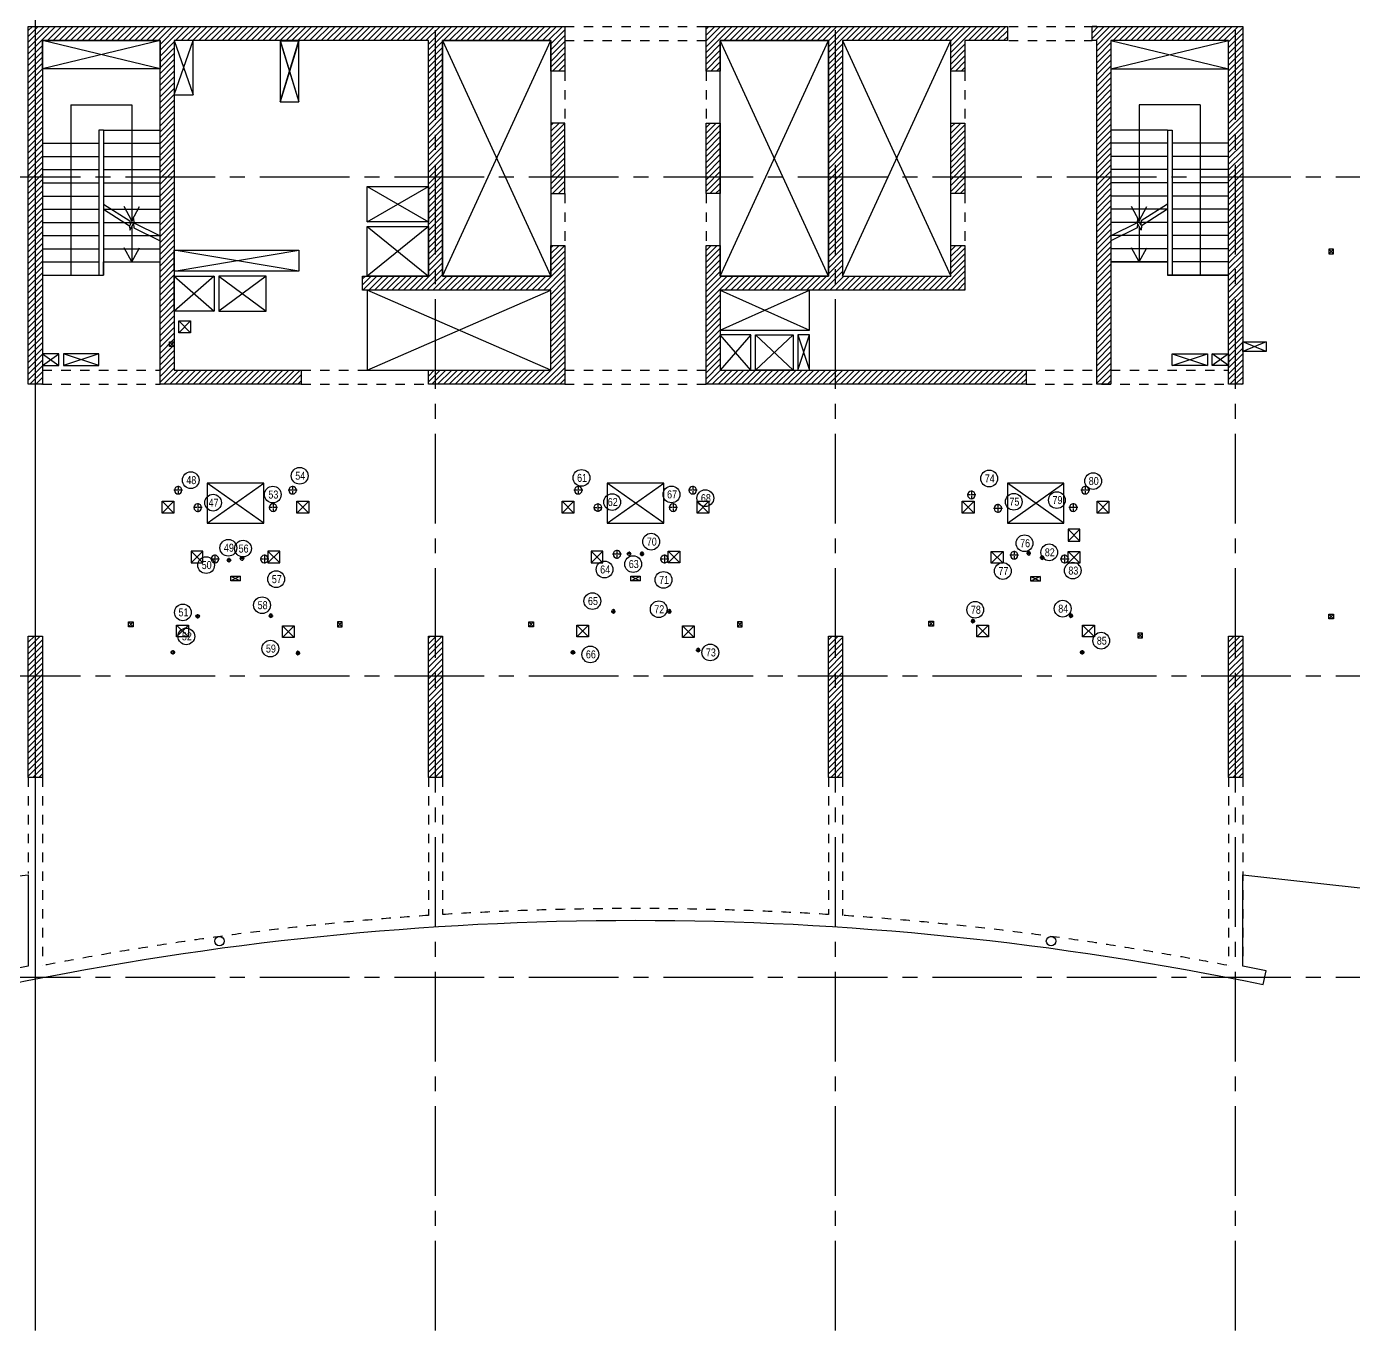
# Model space of a CAD drawing. Extents: x -8831 to 95229, y -7500 to 65888.
# Drawn here: x 17212 to 45403, y -7500 to 20200 of the extents above; entities that cross this region are included whole.
import ezdxf

# ---------------------------------------------------------------- set-up
doc = ezdxf.new("R2010")
doc.units = 0
doc.header["$LTSCALE"] = 100
doc.header["$MEASUREMENT"] = 0
for name, pattern in [('CENTER2', [1.125, 0.75, -0.125, 0.125, -0.125]), ('Gif-Beam', [4, 2, -2]), ('Gif-Grid', [28.575, 19.05, -3.175, 3.175, -3.175])]:
    doc.linetypes.add(name, pattern=pattern)
for name, color, linetype in [('Gif-Beam', 3, 'Gif-Beam'), ('Gif-Col_Above', 2, 'Continuous'), ('Gif-Grid', 1, 'Gif-Grid'), ('Gif-Hatch_Col', 8, 'Continuous'), ('Gif-Openings', 4, 'Continuous'), ('Gif-Shear wall', 2, 'Continuous'), ('Gif-Slab edge', 7, 'Continuous'), ('Gif-Stair', 1, 'Continuous'), ('mep200507', 4, 'Continuous'), ('NEW OP', 6, 'Continuous'), ('NS Blue Clashing', 5, 'Continuous'), ('NS Blue NB', 5, 'Continuous'), ('NS Green NB', 3, 'Continuous'), ('NS Green Not Clashing', 3, 'Continuous')]:
    doc.layers.add(name, color=color, linetype=linetype)
doc.styles.add('A&T', font='simplex.shx', dxfattribs={"width": 0.8})
pattern_1 = [(45, (-215332.41, -7e-12), (-61.871843, 61.871843), [])]

# ---------------------------------------------------------------- blocks, each defined once
blk = doc.blocks.new('75dia sleeve')
at = {"color": 8, "linetype": 'CENTER2', "ltscale": 0.75}
for p, q in [((47.5, 0), (-47.5, 0)), ((0, 47.5), (0, -47.5))]:
    blk.add_line(p, q, dxfattribs=at)
blk.add_circle((0, 0), 37.5)
blk = doc.blocks.new('110dia sleeve')
at = {"color": 8, "linetype": 'CENTER2'}
for p, q in [((0, 95), (0, -95)), ((-95, 0), (95, 0))]:
    blk.add_line(p, q, dxfattribs=at)
blk.add_circle((0, 0), 80)

msp = doc.modelspace()

# ---------------------------------------------------------------- hatches: boundary and pattern name
at = {"layer": 'Gif-Hatch_Col'}
h = msp.add_hatch(dxfattribs=at)
h.set_pattern_fill('ANSI31', color=256, scale=700, style=0)
h.set_pattern_definition(pattern_1)
h.paths.add_polyline_path([(17250, 20200), (20450, 20200), (28650, 20200), (28650, 19250), (28350, 19250), (28350, 19900), (26050, 19900), (26050, 14900.3), (28350, 14900.3), (28350, 15550.3), (28650, 15550.3), (28650, 12600), (25750, 12600), (25750, 12900), (28350, 12900), (28350, 14600.3), (24350, 14600.3), (24350, 14900.3), (25750, 14900.3), (25750, 19900), (20350, 19900), (20350, 12900), (23050, 12900), (23050, 12600), (20450, 12600), (20450, 12600), (20050, 12600), (20050, 19900), (20050, 19900), (17550, 19900), (17550, 19300), (17550, 19300), (17550, 12600), (17250, 12600)])
h = msp.add_hatch(dxfattribs=at)
h.set_pattern_fill('ANSI31', color=256, scale=700, style=0)
h.paths.add_polyline_path([(38050, 19900), (37150, 19900), (37150, 19250), (36850, 19250), (36850, 19900), (34550, 19900), (34550, 14900.3), (36850, 14900.3), (36850, 15550.3), (37150, 15550.3), (37150, 14600.3), (31950, 14600.3), (31950, 12900), (38450, 12900), (38450, 12600), (31650, 12600), (31650, 15550.3), (31950, 15550.3), (31950, 14900.3), (34250, 14900.3), (34250, 19900), (31950, 19900), (31950, 19250), (31650, 19250), (31650, 20200), (38050, 20200)])
h = msp.add_hatch(dxfattribs=at)
h.set_pattern_fill('ANSI31', color=256, scale=700, style=0)
h.set_pattern_definition(pattern_1)
h.paths.add_polyline_path([(43050, 20200), (39850, 20200), (39850, 19900), (39950, 19900), (39950, 12600), (40250, 12600), (40250, 19900), (42750, 19900), (42750, 12600), (43050, 12600)])
h = msp.add_hatch(dxfattribs=at)
h.set_pattern_fill('ANSI31', color=256, scale=700, style=0)
h.set_pattern_definition(pattern_1)
h.paths.add_polyline_path([(28650, 18150), (28350, 18150), (28350, 16650.3), (28650, 16650.3)])
h = msp.add_hatch(dxfattribs=at)
h.set_pattern_fill('ANSI31', color=256, scale=700, style=0)
h.set_pattern_definition(pattern_1)
h.paths.add_polyline_path([(31950, 18150), (31650, 18150), (31650, 16650.3), (31950, 16650.3)])
h = msp.add_hatch(dxfattribs=at)
h.set_pattern_fill('ANSI31', color=256, scale=700, style=0)
h.set_pattern_definition(pattern_1)
h.paths.add_polyline_path([(37150, 16650.3), (36850, 16650.3), (36850, 18150), (37150, 18150)])
h = msp.add_hatch(dxfattribs=at)
h.set_pattern_fill('ANSI31', color=256, scale=700, style=0)
h.set_pattern_definition(pattern_1)
h.paths.add_polyline_path([(17550, 4250), (17250, 4250), (17250, 7250), (17550, 7250)])
h = msp.add_hatch(dxfattribs=at)
h.set_pattern_fill('ANSI31', color=256, scale=700, style=0)
h.set_pattern_definition(pattern_1)
h.paths.add_polyline_path([(26050, 4250), (25750, 4250), (25750, 7250), (26050, 7250)])
h = msp.add_hatch(dxfattribs=at)
h.set_pattern_fill('ANSI31', color=256, scale=700, style=0)
h.set_pattern_definition(pattern_1)
h.paths.add_polyline_path([(34550, 4250), (34250, 4250), (34250, 7250), (34550, 7250)])
h = msp.add_hatch(dxfattribs=at)
h.set_pattern_fill('ANSI31', color=256, scale=700, style=0)
h.set_pattern_definition(pattern_1)
h.paths.add_polyline_path([(43050, 4250), (42750, 4250), (42750, 7250), (43050, 7250)])

# ---------------------------------------------------------------- linework, layer by layer
at = {"layer": 'Gif-Beam'}
for p, q in [((26700, 21750), (26700, 20200)), ((28650, 20200), (31650, 20200)), ((38082.2, 20200), (39850, 20200)), ((28650, 19900), (31650, 19900)), ((38082.2, 19900), (39850, 19900)), ((28650, 19250), (28650, 18150)), ((28650, 19250), (28650, 18150)), ((31650, 19250), (31650, 18150)), ((31650, 19250), (31650, 18150)), ((37150, 19250), (37150, 18150)), ((37150, 19250), (37150, 18150)), ((28650, 16650.3), (28650, 15550.3)), ((28650, 16650.3), (28650, 15550.3)), ((31650, 16650.3), (31650, 15550.3)), ((31650, 16650.3), (31650, 15550.3)), ((37150, 16650.3), (37150, 15550.3)), ((37150, 16650.3), (37150, 15550.3)), ((17550, 12900), (20050, 12900)), ((23050, 12900), (25750, 12900)), ((28650, 12900), (31650, 12900)), ((38450, 12900), (39950, 12900)), ((40250, 12900), (42750, 12900)), ((17550, 12600), (20050, 12600)), ((23050, 12600), (25750, 12600)), ((28650, 12600), (31650, 12600)), ((38450, 12600), (42750, 12600)), ((17250, 4250.6), (17250, 2209.8)), ((17550, 4250.6), (17550, 250.2)), ((42750, 4250.6), (42750, 250.2)), ((43050, 4250.6), (43050, 250.2))]:
    msp.add_line(p, q, dxfattribs=at)
for points in [[(25750, 4250.6), (25750, 1316.5)], [(26050, 4250.6), (26050, 1335.9)], [(34250, 4250.6), (34250, 1335.9)], [(34550, 4250.6), (34550, 1316.5)]]:
    msp.add_lwpolyline(points, dxfattribs=at)
for start, end in [(86.440802, 93.559198), (93.82, 100.964792), (79.035208, 86.18)]:
    msp.add_arc((30150, -64580.8), 66044.1, start, end, dxfattribs=at)
at = {"layer": 'Gif-Col_Above'}
for points in [[(17550, 4250), (17250, 4250), (17250, 7250), (17550, 7250)], [(26050, 4250), (25750, 4250), (25750, 7250), (26050, 7250)], [(34550, 4250), (34250, 4250), (34250, 7250), (34550, 7250)], [(43050, 4250), (42750, 4250), (42750, 7250), (43050, 7250)]]:
    msp.add_lwpolyline(points, close=True, dxfattribs=at)
at = {"layer": 'Gif-Grid', "linetype": 'ByBlock'}
msp.add_line((17400, -7500), (17400, 64888.4), dxfattribs=at)
at = {"layer": 'Gif-Grid'}
for p, q in [((25900, -7500), (25900, 64888.4)), ((34400, -7500), (34400, 64888.4)), ((42900, -7500), (42900, 64888.4)), ((64078.8, 17000), (-7831.5, 17000)), ((64078.8, 6400), (-7831.5, 6400)), ((64078.8, 0), (-7831.5, 0))]:
    msp.add_line(p, q, dxfattribs=at)
at = {"layer": 'Gif-Openings'}
for p, q in [((20050, 19900), (17550, 19300)), ((20050, 19300), (17550, 19900)), ((20350, 18750), (20750, 19900)), ((20350, 19900), (20750, 18750)), ((22600, 18600), (23000, 19900)), ((22600, 19900), (23000, 18600)), ((26050, 19900), (28350, 14900.3)), ((26050, 14900.3), (28350, 19900)), ((34250, 14900.3), (31950, 19900)), ((31950, 14900.3), (34250, 19900)), ((34550, 14900.3), (36850, 19900)), ((34550, 19900), (36850, 14900.3)), ((40250, 19900), (42750, 19300)), ((40250, 19300), (42750, 19900)), ((24450, 16800), (25750, 16050)), ((24450, 16050), (25750, 16800)), ((24450, 15950), (25750, 14900.3)), ((25750, 15950), (24450, 14900.3)), ((20350, 15000), (23000, 15450)), ((23000, 15000), (20350, 15450)), ((20350, 14900), (21200, 14150)), ((21200, 14900), (20350, 14150)), ((22300, 14900), (21300, 14150)), ((21300, 14900), (22300, 14150)), ((24450, 12900), (28350, 14600.3)), ((28350, 12900), (24450, 14600.3)), ((31950, 13750.3), (33850, 14600.3)), ((31950, 14600.3), (33850, 13750.3)), ((32600, 12900), (31950, 13650.3)), ((32600, 13650.3), (31950, 12900)), ((32700, 12900), (33500, 13650.3)), ((32700, 13650.3), (33500, 12900)), ((33600, 13650.3), (33850, 12900)), ((33600, 12900), (33850, 13650.3)), ((43550, 13300), (43050, 13500)), ((43550, 13500), (43050, 13300)), ((17550, 13250), (17900, 13000)), ((17550, 13000), (17900, 13250)), ((18750, 13250), (18000, 13000)), ((18750, 13000), (18000, 13250)), ((41550, 13250), (42300, 13000)), ((41550, 13000), (42300, 13250)), ((42750, 13250), (42400, 13000)), ((42750, 13000), (42400, 13250)), ((22250, 9650), (21050, 10500)), ((21050, 9650), (22250, 10500)), ((22250, 9650), (21050, 10500)), ((30750, 9650), (29550, 10500)), ((29550, 9650), (30750, 10500)), ((30750, 9650), (29550, 10500)), ((39250, 9650), (38050, 10500)), ((38050, 9650), (39250, 10500)), ((39250, 9650), (38050, 10500))]:
    msp.add_line(p, q, dxfattribs=at)
at = {"layer": 'Gif-Shear wall'}
for p, q in [((39950, 20200), (39850, 20200)), ((42750, 19900), (40250, 19900)), ((42750, 19900), (40250, 19900)), ((31950, 16650.3), (31650, 16650.3))]:
    msp.add_line(p, q, dxfattribs=at)
for points in [[(17250, 20200), (20450, 20200), (28650, 20200), (28650, 19250), (28350, 19250), (28350, 19900), (26050, 19900), (26050, 14900.3), (28350, 14900.3), (28350, 15550.3), (28650, 15550.3), (28650, 12600), (25750, 12600), (25750, 12900), (28350, 12900), (28350, 14600.3), (24350, 14600.3), (24350, 14900.3), (25750, 14900.3), (25750, 19900), (20350, 19900), (20350, 12900), (23050, 12900), (23050, 12600), (20450, 12600), (20450, 12600), (20050, 12600), (20050, 19900), (20050, 19900), (17550, 19900), (17550, 19300), (17550, 19300), (17550, 12600), (17250, 12600)], [(37150, 16650.3), (36850, 16650.3), (36850, 18150), (37150, 18150)]]:
    msp.add_lwpolyline(points, close=True, dxfattribs=at)
for points in [[(38050, 19900), (37150, 19900), (37150, 19250), (36850, 19250), (36850, 19900), (34550, 19900), (34550, 14900.3), (36850, 14900.3), (36850, 15550.3), (37150, 15550.3), (37150, 14600.3), (31950, 14600.3), (31950, 12900), (38450, 12900), (38450, 12600), (31650, 12600), (31650, 15550.3), (31950, 15550.3), (31950, 14900.3), (34250, 14900.3), (34250, 19900), (31950, 19900), (31950, 19250), (31650, 19250), (31650, 20200), (38050, 20200), (38050, 19900)], [(40250, 19900), (40250, 12600), (39950, 12600), (39950, 19900), (39850, 19900), (39850, 20200), (43050, 20200), (43050, 12600), (42750, 12600), (42750, 19900)], [(28350, 18150), (28350, 16650.3), (28650, 16650.3), (28650, 18150), (28350, 18150)], [(31950, 18150), (31950, 16650.3), (31650, 16650.3), (31650, 18150), (31950, 18150)]]:
    msp.add_lwpolyline(points, dxfattribs=at)
at = {"layer": 'Gif-Slab edge'}
for points in [[(20050, 19300), (17550, 19300), (17550, 19900), (20050, 19900)], [(20350, 18750), (20750, 18750), (20750, 19900), (20350, 19900)], [(22600, 18600), (23000, 18600), (23000, 19900), (22600, 19900)], [(26050, 19900), (28350, 19900), (28350, 14900.3), (26050, 14900.3)], [(31950, 19900), (34250, 19900), (34250, 14900.3), (31950, 14900.3)], [(34550, 14900.3), (36850, 14900.3), (36850, 19900), (34550, 19900)], [(40250, 19300), (42750, 19300), (42750, 19900), (40250, 19900)], [(25750, 16050), (24450, 16050), (24450, 16800), (25750, 16800)], [(25750, 14900.3), (24450, 14900.3), (24450, 15950), (25750, 15950)], [(23000, 15000), (20350, 15000), (20350, 15450), (23000, 15450)], [(21200, 14150), (20350, 14150), (20350, 14900), (21200, 14900)], [(21300, 14150), (22300, 14150), (22300, 14900), (21300, 14900)], [(24450, 12900), (28350, 12900), (28350, 14600.3), (24450, 14600.3)], [(31950, 13750.3), (33850, 13750.3), (33850, 14600.3), (31950, 14600.3)], [(32600, 13650.3), (31950, 13650.3), (31950, 12900), (32600, 12900)], [(32700, 13650.3), (33500, 13650.3), (33500, 12900), (32700, 12900)], [(33850, 13650.3), (33600, 13650.3), (33600, 12900), (33850, 12900)], [(43050, 13500), (43550, 13500), (43550, 13300), (43050, 13300)], [(17900, 13250), (17550, 13250), (17550, 13000), (17900, 13000)], [(18750, 13250), (18000, 13250), (18000, 13000), (18750, 13000)], [(41550, 13250), (42300, 13250), (42300, 13000), (41550, 13000)], [(42400, 13250), (42750, 13250), (42750, 13000), (42400, 13000)], [(22250, 10500), (21050, 10500), (21050, 9650), (22250, 9650)], [(30750, 10500), (29550, 10500), (29550, 9650), (30750, 9650)], [(39250, 10500), (38050, 10500), (38050, 9650), (39250, 9650)]]:
    msp.add_lwpolyline(points, close=True, dxfattribs=at)
for points in [[(17550, 14920), (18850, 14920), (18850, 15200), (20050, 15200)], [(40250, 15200), (41450, 15200), (41450, 14920), (42750, 14920)], [(8880, 1250.9), (17250, 2176), (17250, 239.4), (16753.8, 141.4)]]:
    msp.add_lwpolyline(points, dxfattribs=at)
msp.add_lwpolyline([(16811.9, -152.9, -0.1024259), (43488.1, -152.9), (43546.2, 141.4), (43050, 239.4), (43050, 2176), (51420, 1250.9)], format="xyb", dxfattribs=at)
at = {"layer": 'Gif-Stair'}
for p, q in [((18150, 18535.7), (19450, 18535.7)), ((18150, 18535.7), (18150, 14920)), ((19450, 18535.7), (19450, 16075)), ((40850, 18535.7), (40850, 16075)), ((42150, 18535.7), (40850, 18535.7)), ((42150, 18535.7), (42150, 14920)), ((18750, 18000), (18750, 14920)), ((18850, 18000), (18750, 18000)), ((18850, 18000), (18850, 14920)), ((18850, 18000), (20050, 18000)), ((41450, 18000), (40250, 18000)), ((41450, 18000), (41450, 14920)), ((41450, 18000), (41550, 18000)), ((41550, 18000), (41550, 14920)), ((17550, 17720), (18750, 17720)), ((18850, 17720), (20050, 17720)), ((41450, 17720), (40250, 17720)), ((42750, 17720), (41550, 17720)), ((17550, 17440), (18750, 17440)), ((18850, 17440), (20050, 17440)), ((41450, 17440), (40250, 17440)), ((42750, 17440), (41550, 17440)), ((17550, 17160), (18750, 17160)), ((18850, 17160), (20050, 17160)), ((41450, 17160), (40250, 17160)), ((42750, 17160), (41550, 17160)), ((17550, 16880), (18750, 16880)), ((18850, 16880), (20050, 16880)), ((41450, 16880), (40250, 16880)), ((42750, 16880), (41550, 16880)), ((17550, 16600), (18750, 16600)), ((18850, 16600), (20050, 16600)), ((19450, 16075), (19288.7, 16375)), ((19450, 16075), (19611.3, 16375)), ((41450, 16600), (40250, 16600)), ((40850, 16075), (40688.7, 16375)), ((40850, 16075), (41011.3, 16375)), ((42750, 16600), (41550, 16600)), ((17550, 16320), (18750, 16320)), ((18850, 16320), (20050, 16320)), ((41450, 16320), (40250, 16320)), ((42750, 16320), (41550, 16320)), ((17550, 16040), (18750, 16040)), ((18850, 16040), (20050, 16040)), ((19449.8, 15955.5), (19450, 15200)), ((41450, 16040), (40250, 16040)), ((40850.2, 15955.5), (40850, 15200)), ((42750, 16040), (41550, 16040)), ((17550, 15760), (18750, 15760)), ((18850, 15760), (20050, 15760)), ((41450, 15760), (40250, 15760)), ((42750, 15760), (41550, 15760)), ((17550, 15480), (18750, 15480)), ((18850, 15480), (20050, 15480)), ((19450, 15200), (19288.7, 15500)), ((19450, 15200), (19611.3, 15500)), ((41450, 15480), (40250, 15480)), ((40850, 15200), (40688.7, 15500)), ((40850, 15200), (41011.3, 15500)), ((42750, 15480), (41550, 15480)), ((17550, 15200), (18750, 15200)), ((18850, 15200), (20050, 15200)), ((41450, 15200), (40250, 15200)), ((42750, 15200), (41550, 15200)), ((17550, 14920), (18750, 14920)), ((18750, 14920), (18850, 14920)), ((41550, 14920), (41450, 14920)), ((42750, 14920), (41550, 14920))]:
    msp.add_line(p, q, dxfattribs=at)
for points in [[(18850, 16428.7), (19405.3, 16076), (19414.2, 15982.1), (19485.8, 16125.2), (19494.7, 16031.3), (20050, 15753.7)], [(41450, 16428.7), (40894.7, 16076), (40885.8, 15982.1), (40814.2, 16125.2), (40805.3, 16031.3), (40250, 15753.7)], [(18850, 16320), (19400.9, 15969.5), (19409.9, 15875.6), (19481.4, 16018.7), (19490.4, 15924.8), (20050, 15645)], [(41450, 16320), (40899.1, 15969.5), (40890.1, 15875.6), (40818.6, 16018.7), (40809.6, 15924.8), (40250, 15645)]]:
    msp.add_lwpolyline(points, dxfattribs=at)
at = {"layer": 'mep200507'}
for p, q in [((20350, 18750), (20750, 19900)), ((20350, 19900), (20750, 18750)), ((22600, 19892.3), (23000, 18600)), ((23000, 19892.3), (22600, 18600)), ((20445.2, 13946.1), (20695.2, 13696.1)), ((20695.2, 13946.1), (20445.2, 13696.1)), ((20350, 13500), (20250, 13400)), ((20250, 13500), (20350, 13400)), ((20342.8, 10114.9), (20092.8, 9864.9)), ((20092.8, 10114.9), (20342.8, 9864.9)), ((22957.2, 10114.9), (23207.2, 9864.9)), ((23207.2, 10114.9), (22957.2, 9864.9)), ((28842.8, 10114.9), (28592.8, 9864.9)), ((28592.8, 10114.9), (28842.8, 9864.9)), ((31457.2, 10114.9), (31707.2, 9864.9)), ((31707.2, 10114.9), (31457.2, 9864.9)), ((37342.8, 10114.9), (37092.8, 9864.9)), ((37092.8, 10114.9), (37342.8, 9864.9)), ((40207.2, 10114.9), (39957.2, 9864.9)), ((39957.2, 10114.9), (40207.2, 9864.9)), ((20958, 9054, 0), (20708, 8804, 0)), ((20708, 9054, 0), (20958, 8804, 0)), ((22592, 9054, 0), (22342, 8804, 0)), ((22342, 9054, 0), (22592, 8804, 0)), ((29207.9, 9054, 0), (29457.9, 8804, 0)), ((29457.9, 9054, 0), (29207.9, 8804, 0)), ((30841.9, 9054, 0), (31091.9, 8804, 0)), ((31091.9, 9054, 0), (30841.9, 8804, 0)), ((37708, 9050.3), (37958, 8800.3)), ((37958, 9050.3), (37708, 8800.3)), ((39592, 9050.3), (39342, 8800.3)), ((39342, 9050.3), (39592, 8800.3)), ((21750, 8522.1, 0), (21550, 8422.1, 0)), ((21550, 8522.1, 0), (21750, 8422.1, 0)), ((30049.9, 8422.1, 0), (30249.9, 8522.1, 0)), ((30049.9, 8522.1, 0), (30249.9, 8422.1, 0)), ((38550, 8518.4, 0), (38750, 8418.4, 0)), ((38750, 8518.4, 0), (38550, 8418.4, 0)), ((20651.5, 7486.2, 0), (20401.5, 7236.2, 0)), ((20401.5, 7486.2, 0), (20651.5, 7236.2, 0)), ((22648.1, 7472.3, 0), (22898.1, 7222.3, 0)), ((22898.1, 7472.3, 0), (22648.1, 7222.3, 0)), ((29151.5, 7486.2, 0), (28901.5, 7236.2, 0)), ((28901.5, 7486.2, 0), (29151.5, 7236.2, 0)), ((31148.1, 7472.3, 0), (31398.1, 7222.3, 0)), ((31398.1, 7472.3, 0), (31148.1, 7222.3, 0)), ((37651.5, 7486.2, 0), (37401.5, 7236.2, 0)), ((37401.5, 7486.2, 0), (37651.5, 7236.2, 0)), ((39898.5, 7486.2, 0), (39648.5, 7236.2, 0)), ((39648.5, 7486.2, 0), (39898.5, 7236.2, 0))]:
    msp.add_line(p, q, dxfattribs=at)
for points in [[(20350, 18750), (20750, 18750), (20750, 19900), (20350, 19900)], [(22600, 18600), (23000, 18600), (23000, 19892.3), (22600, 19892.3)], [(20445.2, 13946.1), (20695.2, 13946.1), (20695.2, 13696.1), (20445.2, 13696.1)], [(20250, 13500), (20350, 13500), (20350, 13400), (20250, 13400)], [(20092.8, 10114.9), (20342.8, 10114.9), (20342.8, 9864.9), (20092.8, 9864.9)], [(22957.2, 10114.9), (23207.2, 10114.9), (23207.2, 9864.9), (22957.2, 9864.9)], [(28592.8, 10114.9), (28842.8, 10114.9), (28842.8, 9864.9), (28592.8, 9864.9)], [(31457.2, 10114.9), (31707.2, 10114.9), (31707.2, 9864.9), (31457.2, 9864.9)], [(37092.8, 10114.9), (37342.8, 10114.9), (37342.8, 9864.9), (37092.8, 9864.9)], [(39957.2, 10114.9), (40207.2, 10114.9), (40207.2, 9864.9), (39957.2, 9864.9)], [(37708, 9050.3), (37958, 9050.3), (37958, 8800.3), (37708, 8800.3)], [(39342, 9050.3), (39592, 9050.3), (39592, 8800.3), (39342, 8800.3)]]:
    msp.add_lwpolyline(points, close=True, dxfattribs=at)
at = {"layer": 'mep200507', "elevation": 0}
for points in [[(20708, 8804), (20958, 8804), (20958, 9054), (20708, 9054)], [(22342, 8804), (22592, 8804), (22592, 9054), (22342, 9054)], [(29207.9, 8804), (29457.9, 8804), (29457.9, 9054), (29207.9, 9054)], [(30841.9, 9054), (31091.9, 9054), (31091.9, 8804), (30841.9, 8804)], [(21550, 8522.1), (21750, 8522.1), (21750, 8422.1), (21550, 8422.1)], [(30049.9, 8522.1), (30249.9, 8522.1), (30249.9, 8422.1), (30049.9, 8422.1)], [(38550, 8518.4), (38750, 8518.4), (38750, 8418.4), (38550, 8418.4)], [(20401.5, 7486.2), (20651.5, 7486.2), (20651.5, 7236.2), (20401.5, 7236.2)], [(22648.1, 7472.3), (22898.1, 7472.3), (22898.1, 7222.3), (22648.1, 7222.3)], [(28901.5, 7486.2), (29151.5, 7486.2), (29151.5, 7236.2), (28901.5, 7236.2)], [(31148.1, 7472.3), (31398.1, 7472.3), (31398.1, 7222.3), (31148.1, 7222.3)], [(37401.5, 7486.2), (37651.5, 7486.2), (37651.5, 7236.2), (37401.5, 7236.2)], [(39648.5, 7486.2), (39898.5, 7486.2), (39898.5, 7236.2), (39648.5, 7236.2)]]:
    msp.add_lwpolyline(points, close=True, dxfattribs=at)
at = {"layer": 'NEW OP', "color": 4}
for p, q in [((44981.3, 15473.9), (44881.3, 15373.9)), ((44981.3, 15373.9), (44881.3, 15473.9)), ((44981.3, 15473.9), (44881.3, 15473.9)), ((44881.3, 15473.9), (44881.3, 15373.9)), ((44881.3, 15373.9), (44981.3, 15373.9)), ((44981.3, 15373.9), (44981.3, 15473.9)), ((39589.7, 9519.8), (39339.7, 9269.8)), ((39589.7, 9269.8), (39339.7, 9519.8)), ((39589.7, 9519.8), (39339.7, 9519.8)), ((39339.7, 9519.8), (39339.7, 9269.8)), ((39589.7, 9269.8), (39589.7, 9519.8)), ((39339.7, 9269.8), (39589.7, 9269.8)), ((44981.3, 7614.5), (44881.3, 7714.5)), ((44981.3, 7714.5), (44881.3, 7614.5)), ((44881.3, 7714.5), (44981.3, 7714.5)), ((44881.3, 7614.5), (44881.3, 7714.5)), ((44981.3, 7614.5), (44881.3, 7614.5)), ((44981.3, 7714.5), (44981.3, 7614.5)), ((19480.9, 7450.6), (19380.9, 7550.6)), ((19480.9, 7550.6), (19380.9, 7450.6)), ((19380.9, 7550.6), (19480.9, 7550.6)), ((19380.9, 7450.6), (19380.9, 7550.6)), ((19480.9, 7450.6), (19380.9, 7450.6)), ((19480.9, 7550.6), (19480.9, 7450.6)), ((23819.1, 7450.6), (23919.1, 7550.6)), ((23819.1, 7550.6), (23919.1, 7450.6)), ((23919.1, 7550.6), (23819.1, 7550.6)), ((23819.1, 7550.6), (23819.1, 7450.6)), ((23819.1, 7450.6), (23919.1, 7450.6)), ((23919.1, 7450.6), (23919.1, 7550.6)), ((27980.9, 7450.6), (27880.9, 7550.6)), ((27980.9, 7550.6), (27880.9, 7450.6)), ((27880.9, 7550.6), (27980.9, 7550.6)), ((27880.9, 7450.6), (27880.9, 7550.6)), ((27980.9, 7450.6), (27880.9, 7450.6)), ((27980.9, 7550.6), (27980.9, 7450.6)), ((32319.1, 7450.6), (32419.1, 7550.6)), ((32319.1, 7550.6), (32419.1, 7450.6)), ((32419.1, 7550.6), (32319.1, 7550.6)), ((32319.1, 7550.6), (32319.1, 7450.6)), ((32319.1, 7450.6), (32419.1, 7450.6)), ((32419.1, 7450.6), (32419.1, 7550.6)), ((36481.3, 7464.5), (36381.3, 7564.5)), ((36481.3, 7564.5), (36381.3, 7464.5)), ((36381.3, 7564.5), (36481.3, 7564.5)), ((36381.3, 7464.5), (36381.3, 7564.5)), ((36481.3, 7464.5), (36381.3, 7464.5)), ((36481.3, 7564.5), (36481.3, 7464.5)), ((40819.4, 7211.7), (40919.4, 7311.7)), ((40819.4, 7311.7), (40919.4, 7211.7)), ((40919.4, 7311.7), (40819.4, 7311.7)), ((40819.4, 7311.7), (40819.4, 7211.7)), ((40819.4, 7211.7), (40919.4, 7211.7)), ((40919.4, 7211.7), (40919.4, 7311.7))]:
    msp.add_line(p, q, dxfattribs=at)
for centre in [(21310.7, 771.4), (38977.7, 771.4)]:
    msp.add_circle(centre, 100, dxfattribs=at)
at = {"layer": 'NS Blue NB'}
msp.add_circle((38186.8, 10104.7, 0), 177.8, dxfattribs=at)
at = {"layer": 'NS Green NB'}
for centre in [(20700.1, 10563.8, 0), (23014.7, 10657.1), (29002.7, 10611.3, 0), (37663.1, 10598.5, 0), (39873, 10544.5, 0), (22443.7, 10256.9, 0), (30914.4, 10259.8, 0), (21174.5, 10085.1, 0), (29653.7, 10098.5, 0), (31632.9, 10181, 0), (39102.6, 10139.9, 0), (21499.5, 9127.3, 0), (30482.9, 9257, 0), (38414.5, 9222.8, 0), (21811, 9109.2), (38940, 9029.9, 0), (21026.7, 8758.7), (29492.8, 8665.5, 0), (30100.8, 8780.7, 0), (37953.8, 8633.4, 0), (39439.3, 8642.2, 0), (22516, 8459.6, 0), (30744.9, 8445, 0), (20534.3, 7754.4, 0), (22215.1, 7907, 0), (29233.4, 7995.1, 0), (30642.8, 7820.9, 0), (37368.2, 7809.5, 0), (39225.2, 7833.6, 0), (20606.3, 7244.8, 0), (40044.2, 7153, 0), (22391.6, 6984.8, 0), (31739.1, 6903.1), (29190, 6861.9, 0)]:
    msp.add_circle(centre, 177.8, dxfattribs=at)

# ---------------------------------------------------------------- block references
at = {"layer": 'NS Blue Clashing', "xscale": -1}
msp.add_blockref('110dia sleeve', (37850.1, 9962.4, 0), dxfattribs=at)
at = {"layer": 'NS Green Not Clashing', "xscale": -1}
for name, p in [('110dia sleeve', (20433.9, 10349.8)), ('110dia sleeve', (22864.6, 10349.7)), ('110dia sleeve', (28934.6, 10349.9)), ('110dia sleeve', (31365.3, 10349.9)), ('110dia sleeve', (39706.1, 10349.9)), ('110dia sleeve', (37285.4, 10249.8)), ('110dia sleeve', (20849.7, 9979.5, 0)), ('110dia sleeve', (22449.5, 9979.9, 0)), ('110dia sleeve', (30949.3, 9979.6, 0)), ('110dia sleeve', (39449.5, 9979.9, 0)), ('110dia sleeve', (29754.6, 8988.2)), ('75dia sleeve', (30287.5, 8997.5)), ('110dia sleeve', (38195.4, 8967.8)), ('75dia sleeve', (38503, 9010.6, 0)), ('110dia sleeve', (21213.9, 8887.9)), ('110dia sleeve', (22264.6, 8887.9)), ('110dia sleeve', (30765.3, 8888)), ('75dia sleeve', (38789.9, 8917.8, 0)), ('110dia sleeve', (39266.1, 8888)), ('75dia sleeve', (22402.2, 7684.2, 0)), ('75dia sleeve', (29679.8, 7775.4)), ('75dia sleeve', (30869.9, 7775)), ('75dia sleeve', (37319.8, 7569.8, 0)), ('75dia sleeve', (39401.7, 7684.2, 0)), ('75dia sleeve', (22979.3, 6890.3)), ('75dia sleeve', (31480, 6954.5, 0))]:
    msp.add_blockref(name, p, dxfattribs=at)
at = {"layer": 'NS Green Not Clashing'}
for name, p in [('110dia sleeve', (29349.4, 9979.6)), ('75dia sleeve', (30012.5, 8997.5)), ('75dia sleeve', (21512.8, 8865.1)), ('75dia sleeve', (21789.8, 8897.4, 0)), ('75dia sleeve', (20847.2, 7671, 0)), ('75dia sleeve', (20320.3, 6904.5, 0)), ('75dia sleeve', (28820.1, 6904.5, 0)), ('75dia sleeve', (39640.5, 6904.5, 0))]:
    msp.add_blockref(name, p, dxfattribs=at)

# ---------------------------------------------------------------- texts
at = {"layer": 'NS Blue NB', "insert": (38093.3, 10190.5, 0), "char_height": 170, "attachment_point": 1, "style": 'A&T'}
msp.add_mtext('{\\fArial|b0|i0|c0|p34;75}', dxfattribs=at)
at = {"layer": 'NS Green NB', "char_height": 170, "attachment_point": 1, "style": 'A&T'}
for s, insert in [('{\\fArial|b0|i0|c0|p34;54}', (22921.3, 10742.8)), ('{\\fArial|b0|i0|c0|p34;48}', (20606.7, 10649.5, 0)), ('{\\fArial|b0|i0|c0|p34;61}', (28909.2, 10697, 0)), ('{\\fArial|b0|i0|c0|p34;74}', (37569.7, 10684.2, 0)), ('{\\fArial|b0|i0|c0|p34;80}', (39779.5, 10630.2, 0)), ('{\\fArial|b0|i0|c0|p34;47}', (21081.1, 10170.8, 0)), ('{\\fArial|b0|i0|c0|p34;53}', (22350.2, 10342.6, 0)), ('{\\fArial|b0|i0|c0|p34;62}', (29560.2, 10184.2, 0)), ('{\\fArial|b0|i0|c0|p34;67}', (30820.9, 10345.6, 0)), ('{\\fArial|b0|i0|c0|p34;68}', (31539.4, 10266.8, 0)), ('{\\fArial|b0|i0|c0|p34;79}', (39009.2, 10225.6, 0)), ('{\\fArial|b0|i0|c0|p34;70}', (30389.4, 9342.7, 0)), ('{\\fArial|b0|i0|c0|p34;76}', (38321.1, 9308.5, 0)), ('{\\fArial|b0|i0|c0|p34;49}', (21406, 9213, 0)), ('{\\fArial|b0|i0|c0|p34;56}', (21717.5, 9194.9)), ('{\\fArial|b0|i0|c0|p34;82}', (38846.5, 9115.6, 0)), ('{\\fArial|b0|i0|c0|p34;50}', (20933.2, 8844.4)), ('{\\fArial|b0|i0|c0|p34;64}', (29399.3, 8751.2, 0)), ('{\\fArial|b0|i0|c0|p34;63}', (30007.4, 8866.5, 0)), ('{\\fArial|b0|i0|c0|p34;57}', (22422.6, 8545.3, 0)), ('{\\fArial|b0|i0|c0|p34;71}', (30651.4, 8530.7, 0)), ('{\\fArial|b0|i0|c0|p34;77}', (37860.3, 8719.1, 0)), ('{\\fArial|b0|i0|c0|p34;83}', (39345.9, 8727.9, 0)), ('{\\fArial|b0|i0|c0|p34;58}', (22121.7, 7992.7, 0)), ('{\\fArial|b0|i0|c0|p34;65}', (29139.9, 8080.8, 0)), ('{\\fArial|b0|i0|c0|p34;72}', (30549.3, 7906.6, 0)), ('{\\fArial|b0|i0|c0|p34;78}', (37274.7, 7895.2, 0)), ('{\\fArial|b0|i0|c0|p34;84}', (39131.8, 7919.3, 0)), ('{\\fArial|b0|i0|c0|p34;51}', (20440.8, 7840.1, 0)), ('{\\fArial|b0|i0|c0|p34;52}', (20512.9, 7330.5, 0)), ('{\\fArial|b0|i0|c0|p34;59}', (22298.2, 7070.5, 0)), ('{\\fArial|b0|i0|c0|p34;85}', (39950.7, 7238.7, 0)), ('{\\fArial|b0|i0|c0|p34;66}', (29096.5, 6947.6, 0)), ('{\\fArial|b0|i0|c0|p34;73}', (31645.6, 6988.8))]:
    msp.add_mtext(s, dxfattribs=dict(at, insert=insert))

doc.saveas('drawing.dxf')
